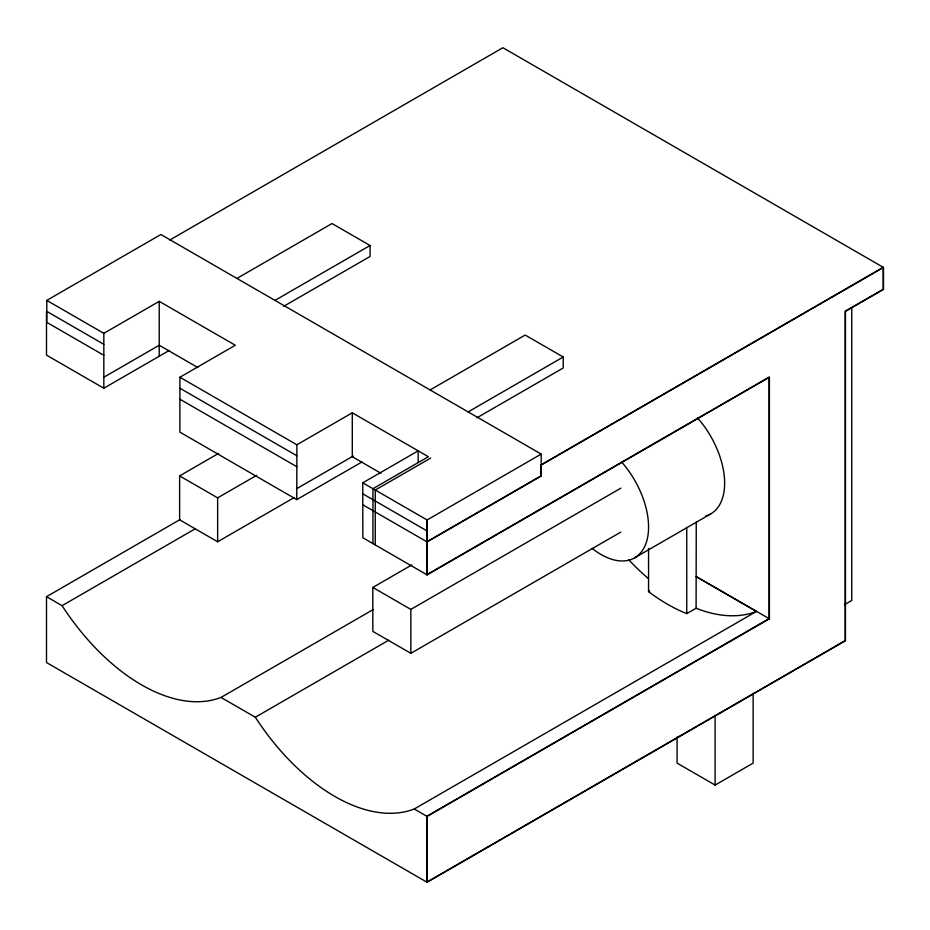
<?xml version="1.0" encoding="UTF-8"?>
<svg xmlns="http://www.w3.org/2000/svg" width="930" height="930" viewBox="0 0 930 930"><rect width="100%" height="100%" fill="white"/><g stroke="black" fill="none" stroke-linecap="round" stroke-linejoin="round"><path stroke-width="1.4" d="M426.824 530.798L427.103 541.923L541.202 476.055L541.202 454.096L160.878 234.511L46.779 300.39L46.767 322.35L103.823 355.283M103.823 344.309L46.5 311.213L46.5 355.132L103.823 388.228L103.823 333.324L159.228 301.343L235.29 345.251L179.897 377.243L179.885 432.136L296.751 499.608L362.061 461.908M372.942 543.597L372.953 488.703L428.358 456.711L352.284 412.804L296.891 444.784L296.751 499.608M418.175 462.175L418.175 450.841L362.77 482.821L362.828 537.761L427.103 574.868L769.389 377.243L769.401 618.787L427.103 816.412L414.257 808.995A175.2 101.161 60 0 1 255.32 717.228L221.015 697.43A175.2 101.161 60 0 1 62.078 605.663L46.5 596.676L46.5 662.544L427.103 882.279L845.463 640.735L845.463 311.364L883.5 289.404L883.488 267.456L502.898 47.721L169.713 240.08M427.103 574.868L427.103 519.963L541.202 454.096M648.559 548.456L648.559 591.608A175.2 101.161 60 0 0 686.747 613.626L696.093 608.232L696.256 521.87M851.752 307.539L851.752 600.455L844.394 604.698M236.941 278.43L332.022 223.537L370.059 245.497L370.059 256.471L283.731 306.307M103.823 377.243L159.228 345.251L197.881 367.571M103.823 388.228L169.272 350.436M274.978 300.39L370.059 245.497M294.345 497.492L217.643 541.772L179.618 519.812L179.618 475.904L218.585 453.398M46.5 596.676L179.897 519.661M179.618 475.904L217.643 497.864L256.622 475.358M430.102 389.949L525.183 335.056L563.22 357.015L563.22 367.989L476.892 417.826M62.078 605.663L195.416 528.682M296.751 488.634L353.272 456.002M468.139 411.909L563.22 357.015M430.671 458.06L375.278 490.04L375.255 544.933M541.202 465.07L883.488 267.456M540.935 475.893L426.835 541.772L426.824 574.705L769.122 377.092L769.122 618.624L426.824 816.249L426.824 882.128L845.196 640.584L845.196 311.213L883.221 289.253L883.221 267.294L540.935 464.919L541.202 476.055M620.822 532.1L410.851 653.325L372.825 631.365L372.825 587.446L411.792 564.94M221.015 697.43L373.221 609.557M372.825 587.446L410.851 609.406L620.822 488.18M255.32 717.228L388.647 640.247M634.644 557.837L710.706 513.918M648.559 591.608L649.721 590.934M414.257 808.995L756.392 611.463L696.093 576.647M677.087 737.013L677.087 763.112L715.112 785.071L753.149 763.112L753.149 693.431M696.256 576.553L769.401 618.787M380.916 473.254L352.284 456.723L352.284 412.804M46.779 300.39L103.823 333.324M179.897 377.243L296.891 444.784M362.77 482.821L427.103 519.963L427.103 541.923L362.77 504.781M179.885 388.217L296.879 455.77M362.758 493.807L427.103 530.949M179.885 399.202L296.879 466.744M715.112 715.472L715.112 785.071M686.747 527.333L686.747 613.626M427.103 816.412L427.103 882.279M410.851 609.406L410.851 653.325M217.643 497.864L217.643 541.772M159.228 301.343L159.228 356.237M621.542 461.931A67.227 38.816 60 0 1 646.176 542.864A67.227 38.816 60 0 1 592.026 548.316M697.605 418.023A67.227 38.816 60 0 1 705.579 516.092M756.392 611.463A175.2 101.161 60 0 1 696.093 608.232M648.222 578.437A175.2 101.161 60 0 1 628.785 559.848"/></g></svg>
